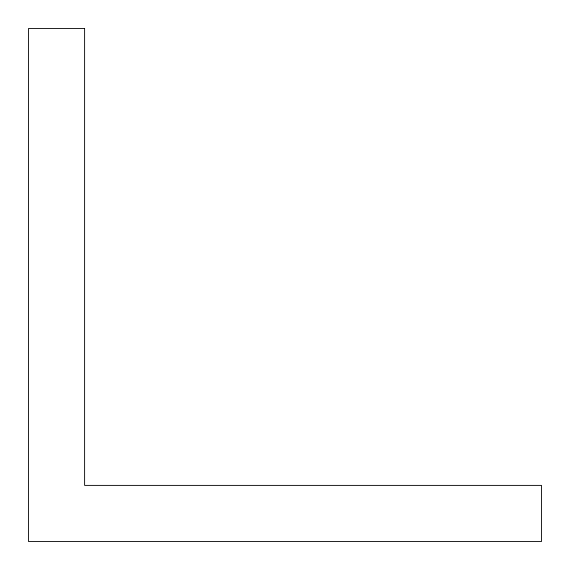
<?xml version="1.0" encoding="UTF-8"?>
<svg xmlns="http://www.w3.org/2000/svg" width="570" height="570" viewBox="0 0 570 570"><rect width="100%" height="100%" fill="white"/><g stroke="black" fill="none" stroke-linecap="round" stroke-linejoin="round"><path stroke-width="0.85" d="M84.609 28.5L28.5 28.5L28.5 541.5L541.5 541.5L541.5 485.391L84.609 485.391L84.609 28.5"/></g></svg>
